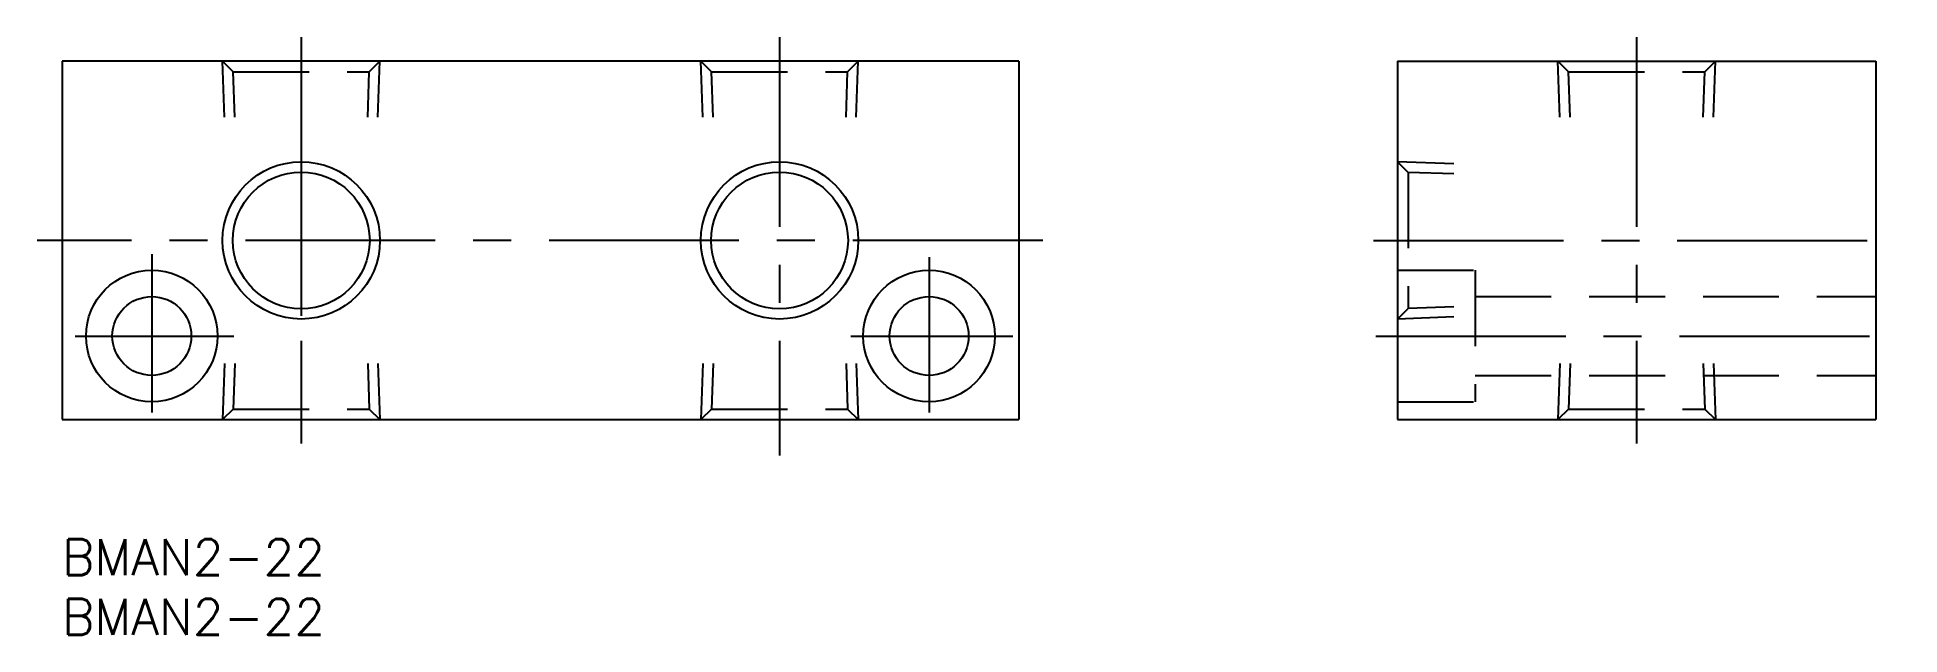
# Model space of a CAD drawing. Extents: x -2 to 154, y -8 to 42.
import ezdxf

# ---------------------------------------------------------------- set-up
doc = ezdxf.new("R2010")
doc.units = 0
doc.header["$LTSCALE"] = 0.5
doc.linetypes.add('CENTER', pattern=[50.8, 31.75, -6.35, 6.35, -6.35])
doc.linetypes.add('DASHED', pattern=[19.05, 12.7, -6.35])
for name, color, linetype in [('MSM_CENTER', 1, 'CENTER'), ('MSM_CONTINUOUS', 7, 'CONTINUOUS'), ('MSM_DASHED', 4, 'DASHED'), ('MSM_NARROW', 5, 'CONTINUOUS'), ('MSM_PART_NUMBER', 7, 'CONTINUOUS')]:
    doc.layers.add(name, color=color, linetype=linetype)
doc.styles.get("Standard").update_dxf_attribs({"font": 'txt.shx', "height": 2, "bigfont": 'bigfont.shx'})

# ---------------------------------------------------------------- blocks, each defined once
blk = doc.blocks.new('*U34')
at = {"layer": 'MSM_PART_NUMBER'}
blk.add_text('BMAN2-22', height=3, dxfattribs=at).set_placement((0, -3))
blk = doc.blocks.new('*U35')
at = {"layer": 'MSM_PART_NUMBER'}
blk.add_text('BMAN2-22', height=3, dxfattribs=at).set_placement((0, -8))

msp = doc.modelspace()

# ---------------------------------------------------------------- linework, layer by layer
at = {"layer": 'MSM_CENTER'}
for p, q in [((20, 42), (20, 8)), ((60, 42), (60, 7)), ((131.67, 42), (131.67, 8)), ((20, 32.65), (20, 18.68)), ((82, 25), (-2.08, 25)), ((109.67, 25), (153.67, 25)), ((109.67, 25), (117.67, 25)), ((7.5, 23.86), (7.5, 10.61)), ((72.5, 23.59), (72.5, 10.61)), ((1.09, 17), (14.35, 17)), ((65.96, 17), (79.5, 17)), ((109.86, 17), (153.67, 17))]:
    msp.add_line(p, q, dxfattribs=at)
at = {"layer": 'MSM_CONTINUOUS', "color": 7, "linetype": 'CONTINUOUS'}
for p, q in [((80, 40), (0, 40)), ((0, 40), (0, 10)), ((80, 40), (80, 10)), ((111.67, 40), (151.67, 40)), ((111.67, 40), (111.67, 10)), ((151.67, 40), (151.67, 10)), ((0, 10), (80, 10)), ((111.67, 10), (151.67, 10))]:
    msp.add_line(p, q, dxfattribs=at)
at = {"layer": 'MSM_CONTINUOUS'}
for p, q in [((40, 40), (40, 40)), ((60, 40), (60, 40))]:
    msp.add_line(p, q, dxfattribs=at)
for centre in [(20, 25), (60, 25)]:
    msp.add_circle(centre, 5.72, dxfattribs=at)
at = {"layer": 'MSM_CONTINUOUS', "color": 7, "linetype": 'CONTINUOUS'}
for centre, radius in [((7.5, 17), 5.5), ((72.5, 17), 5.5), ((7.5, 17), 3.3), ((72.5, 17), 3.3)]:
    msp.add_circle(centre, radius, dxfattribs=at)
at = {"layer": 'MSM_DASHED'}
for p, q in [((13.59, 35.3), (13.42, 40)), ((14.31, 39.11), (13.42, 40)), ((14.31, 39.11), (25.69, 39.11)), ((14.44, 35.3), (14.31, 39.11)), ((25.56, 35.3), (25.69, 39.11)), ((25.69, 39.11), (26.58, 40)), ((26.41, 35.3), (26.58, 40)), ((54.31, 39.11), (53.42, 40)), ((53.59, 35.3), (53.42, 40)), ((54.31, 39.11), (65.69, 39.11)), ((54.44, 35.3), (54.31, 39.11)), ((65.56, 35.3), (65.69, 39.11)), ((65.69, 39.11), (66.58, 40)), ((66.41, 35.3), (66.58, 40)), ((125.98, 39.11), (125.09, 40)), ((125.26, 35.3), (125.09, 40)), ((125.98, 39.11), (137.36, 39.11)), ((126.11, 35.3), (125.98, 39.11)), ((137.23, 35.3), (137.36, 39.11)), ((137.36, 39.11), (138.25, 40)), ((138.09, 35.3), (138.25, 40)), ((112.56, 30.69), (111.67, 31.58)), ((116.37, 31.41), (111.67, 31.58)), ((112.56, 30.69), (112.56, 19.31)), ((116.37, 30.56), (112.56, 30.69)), ((111.67, 22.5), (118.17, 22.5)), ((118.17, 22.5), (118.17, 11.5)), ((118.17, 20.3), (151.67, 20.3)), ((112.56, 19.31), (111.67, 18.42)), ((116.37, 19.44), (112.56, 19.31)), ((116.37, 18.59), (111.67, 18.42)), ((13.59, 14.7), (13.42, 10)), ((14.44, 14.7), (14.31, 10.89)), ((25.56, 14.7), (25.69, 10.89)), ((26.41, 14.7), (26.58, 10)), ((53.59, 14.7), (53.42, 10)), ((54.44, 14.7), (54.31, 10.89)), ((65.56, 14.7), (65.69, 10.89)), ((66.41, 14.7), (66.58, 10)), ((125.26, 14.7), (125.09, 10)), ((126.11, 14.7), (125.98, 10.89)), ((137.23, 14.7), (137.36, 10.89)), ((138.09, 14.7), (138.25, 10)), ((118.17, 13.7), (151.67, 13.7)), ((111.67, 11.5), (118.17, 11.5)), ((14.31, 10.89), (13.42, 10)), ((14.31, 10.89), (25.69, 10.89)), ((25.69, 10.89), (26.58, 10)), ((54.31, 10.89), (53.42, 10)), ((54.31, 10.89), (65.69, 10.89)), ((65.69, 10.89), (66.58, 10)), ((125.98, 10.89), (125.09, 10)), ((125.98, 10.89), (137.36, 10.89)), ((137.36, 10.89), (138.25, 10))]:
    msp.add_line(p, q, dxfattribs=at)
at = {"layer": 'MSM_NARROW'}
for centre in [(20, 25), (60, 25)]:
    msp.add_circle(centre, 6.58, dxfattribs=at)

# ---------------------------------------------------------------- block references
at = {"layer": 'MSM_CONTINUOUS'}
for name in ['*U34', '*U35']:
    msp.add_blockref(name, (0, 0), dxfattribs=at)

doc.saveas('drawing.dxf')
